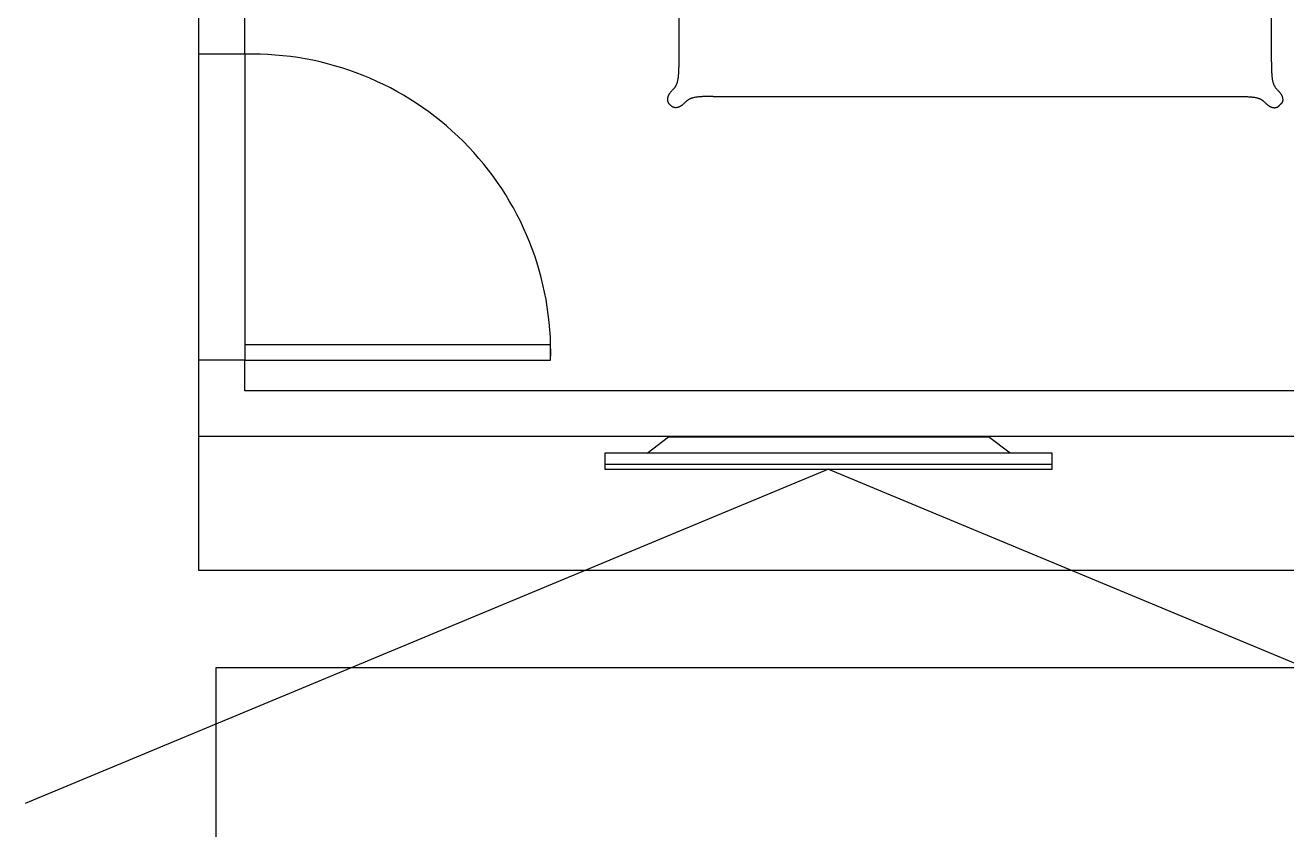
# Model space of a CAD drawing. Header units: inches. Extents: x 1174834 to 1369688, y -175882 to -108740.
# Drawn here: x 1350201 to 1353500, y -168585 to -166481 of the extents above; entities that cross this region are included whole.
import ezdxf

# ---------------------------------------------------------------- set-up
doc = ezdxf.new("R2010")
doc.units = ezdxf.units.IN
doc.header["$LTSCALE"] = 500
doc.header["$MEASUREMENT"] = 0
doc.linetypes.add('ACAD_ISO03W100', pattern=[30, 12, -18])
doc.linetypes.add('DASH', pattern=[0.35, 0.25, -0.1])
for name, color, linetype in [('A-01-原始墙体', 7, 'Continuous'), ('FF-FURN', 51, 'Continuous'), ('特细线', 251, 'Continuous')]:
    doc.layers.add(name, color=color, linetype=linetype)

# ---------------------------------------------------------------- blocks, each defined once
blk = doc.blocks.new('A$C48916692')
at = {"layer": 'FF-FURN', "color": 250}
for p, q in [((8317.5, 7449), (11183.6, 7449)), ((11183.6, 7449), (11183.6, 4199)), ((11183.6, 7449), (11183.6, 7449))]:
    blk.add_line(p, q, dxfattribs=at)
blk = doc.blocks.new('A$Ca24fa592')
at = {"color": 3, "linetype": 'DASH', "ltscale": 150}
for p, q in [((121.1, 1581.1), (2181.1, 1581.1)), ((31.1, 121.1), (31.1, 1491.1)), ((1661.6, 31.1), (121.1, 31.1)), ((2181.1, 31.1), (121.1, 31.1))]:
    blk.add_line(p, q, dxfattribs=at)
for points in [[(31.1, 1491.1), (30.1, 1522.9), (21.1, 1557.3), (3.6, 1579.4), (3, 1596.7), (8.7, 1603.4)], [(121.1, 1581.1), (89.2, 1582.1), (54.9, 1591.1), (32.7, 1608.5), (15.5, 1609.2), (8.7, 1603.4)], [(31.1, 121.1), (30.1, 89.2), (21.1, 54.9), (3.6, 32.7), (3, 15.5), (8.7, 8.7)], [(121.1, 31.1), (89.2, 30.1), (54.9, 21.1), (32.7, 3.6), (15.5, 3), (8.7, 8.7)]]:
    blk.add_spline(points, degree=3, dxfattribs=at)
blk = doc.blocks.new('erttttw3')
at = {"color": 147, "ltscale": 10}
blk.add_line((847669.4, 78451.1), (848569.4, 78451.1), dxfattribs=at)
at = {"color": 3, "ltscale": 10}
for p, q in [((847754.3, 78429.4), (847797.5, 78396)), ((848484.5, 78429.4), (848441.3, 78396)), ((847797.5, 78396), (848441.3, 78396))]:
    blk.add_line(p, q, dxfattribs=at)
blk.add_lwpolyline([(847669.4, 78461.5), (848569.4, 78461.5), (848569.4, 78429.4), (847669.4, 78429.4)], close=True, dxfattribs=at)
blk = doc.blocks.new('A$C0EE83289')
at = {"color": 147, "linetype": 'ACAD_ISO03W100', "ltscale": 5}
for q in [(0, 0), (3232.8, 0)]:
    blk.add_line((1616.4, 672.3), q, dxfattribs=at)
at = {"extrusion": (0, 0, -1), "zscale": -1, "rotation": 180}
blk.add_blockref('erttttw3', (846503, 79133.8), dxfattribs=at)

msp = doc.modelspace()

# ---------------------------------------------------------------- linework, layer by layer
at = {"color": 3}
for p, q in [((1350655.1, -167907.4), (1350655.1, -167557.4)), ((1354045.1, -167907.4), (1350655.1, -167907.4))]:
    msp.add_line(p, q, dxfattribs=at)
msp.add_lwpolyline([(1350775.1, -167317.4), (1350775.1, -167357.4), (1351575.1, -167357.4), (1351575.1, -167317.4)], close=True, dxfattribs=at)
at = {"layer": 'A-01-原始墙体', "color": 4}
for p, q in [((1350655.1, -166557.4), (1350655.1, -164377.4)), ((1350775.1, -166557.4), (1350775.1, -164377.4)), ((1350775.1, -166557.4), (1350655.1, -166557.4)), ((1350655.1, -167557.4), (1350655.1, -167357.4)), ((1350775.1, -167357.4), (1350655.1, -167357.4)), ((1350775.1, -167437.4), (1350775.1, -167357.4)), ((1354045.1, -167437.4), (1350775.1, -167437.4)), ((1354045.1, -167557.4), (1350655.1, -167557.4))]:
    msp.add_line(p, q, dxfattribs=at)
at = {"layer": '特细线'}
for p, q in [((1350655.1, -167357.4), (1350655.1, -166557.4)), ((1350775.1, -166557.4), (1350775.1, -167357.4))]:
    msp.add_line(p, q, dxfattribs=at)
msp.add_arc((1350795.1, -167337.4), 780.3, 358.5312, 91.4688, dxfattribs=at)

# ---------------------------------------------------------------- block references
at = {"color": 3, "xscale": -1, "rotation": 270}
msp.add_blockref('A$Ca24fa592', (1351879.1, -166698.5), dxfattribs=at)
at = {"color": 147, "xscale": 1.300000000046566, "yscale": 1.300000000046566, "zscale": 1.300000000046566}
msp.add_blockref('A$C0EE83289', (1350200.9, -168516.6), dxfattribs=at)
at = {"color": 3, "rotation": 90.00000000000001}
msp.add_blockref('A$C48916692', (1358149.2, -179344.9), dxfattribs=at)

doc.saveas('drawing.dxf')
